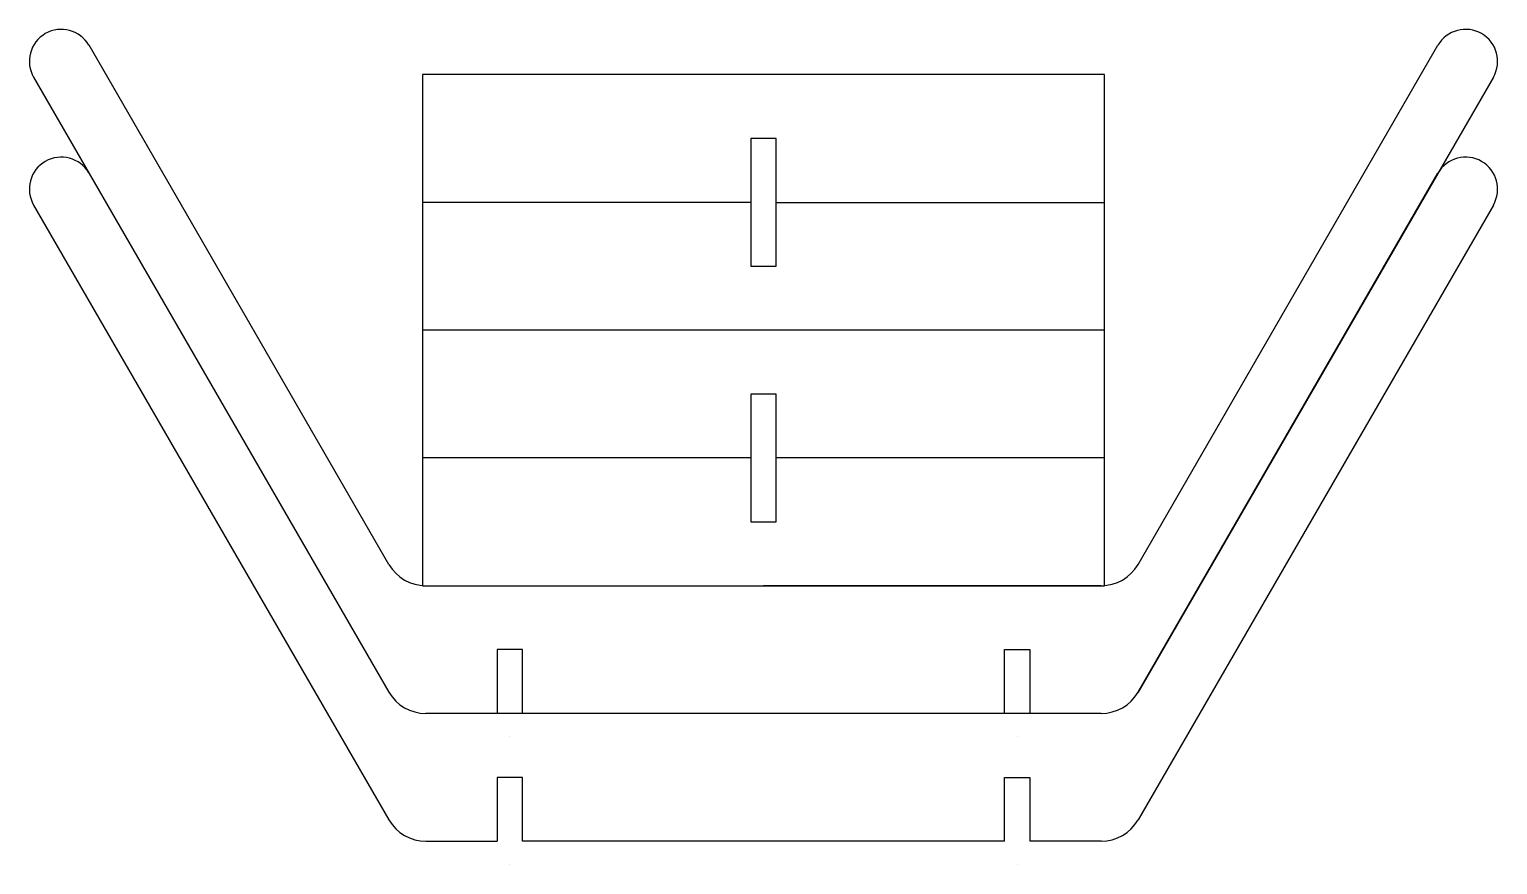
# Model space of a CAD drawing. Header units: millimetres. Extents: x -93 to 252, y -13 to 183.
import ezdxf

# ---------------------------------------------------------------- set-up
doc = ezdxf.new("R2010")
doc.units = ezdxf.units.MM
doc.layers.get('0').update_dxf_attribs({"linetype": 'CONTINUOUS', "lineweight": 25, "true_color": 0x000000})

msp = doc.modelspace()

# ---------------------------------------------------------------- linework, layer by layer
for p, q in [((-89, 182.13), (-89, 182.13)), ((-8.38, 57.5), (-78.75, 179.39)), ((167.4, 57.5), (237.77, 179.39)), ((248.01, 182.13), (248.01, 182.13)), ((159.51, 172.5), (-0.49, 172.5)), ((-0.49, 172.5), (-0.49, 142.5)), ((159.51, 142.5), (159.51, 172.5)), ((-91.74, 171.89), (-8.38, 27.5)), ((250.76, 171.89), (167.4, 27.5)), ((82.51, 157.5), (76.51, 157.5)), ((76.51, 157.5), (76.51, 127.5)), ((82.51, 127.5), (82.51, 157.5)), ((-89, 152.13), (-89, 152.13)), ((248.01, 152.13), (248.01, 152.13)), ((167.4, 27.5), (237.77, 149.39)), ((-91.74, 141.89), (-8.38, -2.5)), ((-0.49, 142.5), (-0.49, 112.5)), ((76.51, 142.5), (-0.49, 142.5)), ((82.51, 142.5), (159.51, 142.5)), ((159.51, 112.5), (159.51, 142.5)), ((250.76, 141.89), (167.4, -2.5)), ((76.51, 127.5), (82.51, 127.5)), ((159.51, 112.5), (-0.49, 112.5)), ((-0.49, 112.5), (-0.49, 82.5)), ((159.51, 82.5), (159.51, 112.5)), ((82.51, 97.5), (76.51, 97.5)), ((76.51, 97.5), (76.51, 67.5)), ((82.51, 67.5), (82.51, 97.5)), ((-0.49, 82.5), (-0.49, 52.5)), ((76.51, 82.5), (-0.49, 82.5)), ((159.51, 82.5), (82.51, 82.5)), ((159.51, 52.5), (159.51, 82.5)), ((76.51, 67.5), (82.51, 67.5)), ((-0.49, 52.5), (159.51, 52.5)), ((0.28, 52.5), (79.51, 52.5)), ((158.74, 52.5), (79.51, 52.5)), ((23, 37.5), (17, 37.5)), ((17, 37.5), (17, 22.5)), ((23, 22.5), (23, 37.5)), ((136.02, 22.5), (136.02, 37.5)), ((136.02, 37.5), (142.02, 37.5)), ((142.02, 37.5), (142.02, 22.5)), ((158.74, 22.5), (0.28, 22.5)), ((20, 17), (20, 17)), ((139.02, 17), (139.02, 17)), ((23, 7.5), (17, 7.5)), ((17, 7.5), (17, -7.5)), ((23, -7.5), (23, 7.5)), ((136.02, -7.5), (136.02, 7.5)), ((136.02, 7.5), (142.02, 7.5)), ((142.02, 7.5), (142.02, -7.5)), ((0.28, -7.5), (17, -7.5)), ((136.02, -7.5), (23, -7.5)), ((158.74, -7.5), (142.02, -7.5)), ((20, -13), (20, -13)), ((139.02, -13), (139.02, -13))]:
    msp.add_line(p, q)
for centre, radius, start, end in [((-85.25, 175.64), 7.5, 30, 120), ((244.26, 175.64), 7.5, 60, 150), ((-85.25, 175.64), 7.5, 120, 210), ((244.26, 175.64), 7.5, 330, 60), ((-85.25, 145.64), 7.5, 120, 210), ((-85.25, 145.64), 7.5, 30, 120), ((244.26, 145.64), 7.5, 60, 150), ((244.26, 145.64), 7.5, 330, 60), ((0.28, 62.5), 10, 210, 270), ((158.74, 62.5), 10, 270, 330), ((0.28, 32.5), 10, 210, 270), ((158.74, 32.5), 10, 270, 330), ((158.74, 32.5), 10, 270, 330), ((0.28, 2.5), 10, 210, 270), ((158.74, 2.5), 10, 270, 330)]:
    msp.add_arc(centre, radius, start, end)

doc.saveas('drawing.dxf')
